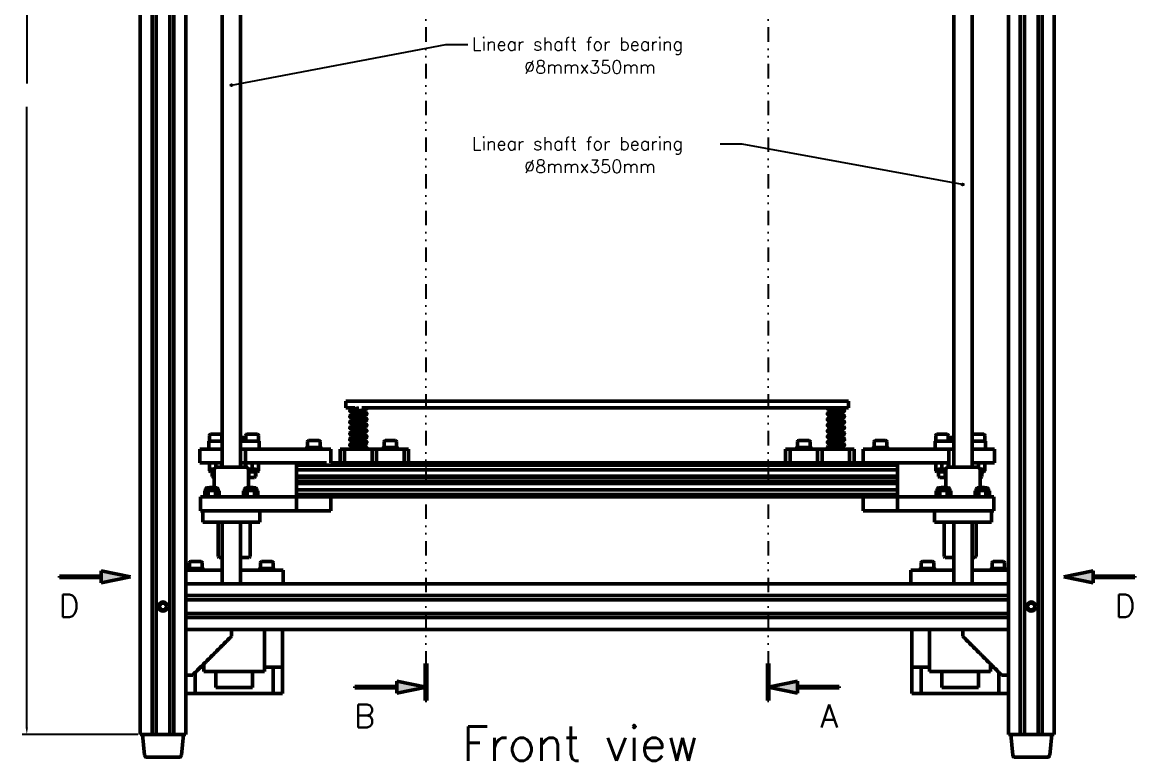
# Model space of a CAD drawing. Extents: x 28090 to 29926, y -10629 to -9321.
# Drawn here: x 28743 to 29229.9, y -9957.4 to -9633.9 of the extents above; entities that cross this region are included whole.
import ezdxf

# ---------------------------------------------------------------- set-up
doc = ezdxf.new("R2010")
doc.units = 0
doc.header["$PDMODE"] = 34
doc.linetypes.add('DASHED', pattern=[19.05, 12.7, -6.35])
doc.linetypes.add('DIVIDE', pattern=[31.75, 12.7, -6.35, 0, -6.35, 0, -6.35])
doc.layers.get('0').update_dxf_attribs({"lineweight": 0})
for name, color, linetype in [('Corte', 130, 'DIVIDE'), ('Cotas', 90, 'Continuous'), ('Hachura', 9, 'Continuous')]:
    doc.layers.add(name, color=color, linetype=linetype)
for name, color, linetype, lineweight in [('Fixação e Transmissão', 5, 'Continuous', 50), ('Fixações', 140, 'Continuous', 50), ('Guias', 30, 'Continuous', 50), ('Hotend', 4, 'Continuous', 50), ('Linha tracejada', 254, 'DASHED', 15), ('Perfis e Cantoneiras', 2, 'Continuous', 50), ('Peças Usinadas', 120, 'Continuous', 50)]:
    doc.layers.add(name, color=color, linetype=linetype, lineweight=lineweight)
doc.layers.add('Motores', color=7, linetype='Continuous', lineweight=50, true_color=0x55ff00)
doc.styles.get("Standard").update_dxf_attribs({"font": 'romans.shx'})
doc.dimstyles.get("Standard").update_dxf_attribs({"dimtxt": 3, "dimasz": 3, "dimexe": 2, "dimexo": 1, "dimgap": 1, "dimtad": 0, "dimtoh": 1, "dimcen": 0.09, "dimadec": 0, "dimazin": 0, "dimtfac": 1, "dimtdec": 4, "dimtofl": 0, "dimtmove": 0, "dimatfit": 3, "dimfxl": 1, "dimtolj": 1, "dimtzin": 0, "dimarcsym": 0})

# ---------------------------------------------------------------- blocks, each defined once
blk = doc.blocks.new('*D_k_6_3')
at = {"color": 0, "linetype": 'ByBlock', "lineweight": -2}
for p, q in [((28793.62, -9385.87), (28743.01, -9385.87)), ((28745.01, -9388.87), (28745.01, -9660.8)), ((28745.01, -9942.87), (28745.01, -9670.94)), ((28793.62, -9945.87), (28743.01, -9945.87))]:
    blk.add_line(p, q, dxfattribs=at)
for points in [[(28745.01, -9385.87), (28744.51, -9388.87), (28745.01, -9385.87), (28745.51, -9388.87)], [(28745.01, -9945.87), (28745.51, -9942.87), (28745.01, -9945.87), (28744.51, -9942.87)]]:
    blk.add_solid(points, dxfattribs=at)
at = {"layer": 'Defpoints', "color": 0, "linetype": 'ByBlock', "lineweight": 0}
for p in [(28745.01, -9385.87), (28794.62, -9385.87), (28745.01, -9945.87), (28794.62, -9945.87)]:
    blk.add_point(p, dxfattribs=at)

msp = doc.modelspace()

# ---------------------------------------------------------------- hatches: boundary and pattern name
at = {"layer": 'Cotas'}
h = msp.add_hatch(color=256, dxfattribs=at)
h.dxf.hatch_style = 1
h.paths.add_polyline_path([(28834.631, -9661.969, 0.2411741), (28835.001, -9661.78, 0.6113775), (28834.631, -9661.057, 1), (28834.631, -9661.969)])
h = msp.add_hatch(color=256, dxfattribs=at)
h.dxf.hatch_style = 1
h.paths.add_polyline_path([(29154.605, -9705.453, -0.2411741), (29154.235, -9705.263, -0.6113775), (29154.605, -9704.541, -1), (29154.605, -9705.453)])
at = {"layer": 'Perfis e Cantoneiras'}
h = msp.add_hatch(color=130, dxfattribs=at)
h.dxf.hatch_style = 1
h.paths.add_polyline_path([(28777.575, -9874.237), (28790.391, -9876.878), (28777.575, -9879.519), (28777.575, -9876.878), (28777.575, -9874.237)])
h = msp.add_hatch(color=130, dxfattribs=at)
h.dxf.hatch_style = 1
h.paths.add_polyline_path([(29211.661, -9874.237), (29198.846, -9876.878), (29211.661, -9879.519), (29211.661, -9876.878), (29211.661, -9874.237)])
h = msp.add_hatch(color=130, dxfattribs=at)
h.dxf.hatch_style = 1
h.paths.add_polyline_path([(28759.311, -9876.565), (28777.575, -9876.565), (28777.575, -9877.19), (28759.311, -9877.19), (28759.311, -9876.565)])
h = msp.add_hatch(color=130, dxfattribs=at)
h.dxf.hatch_style = 1
h.paths.add_polyline_path([(29229.925, -9876.565), (29211.661, -9876.565), (29211.661, -9877.19), (29229.925, -9877.19), (29229.925, -9876.565)])
h = msp.add_hatch(color=130, dxfattribs=at)
h.dxf.hatch_style = 1
h.paths.add_polyline_path([(28919.415, -9914.784), (28919.727, -9914.784), (28920.04, -9914.784), (28920.04, -9931.048), (28919.415, -9931.048), (28919.415, -9925.221), (28919.727, -9925.157), (28919.415, -9925.093), (28919.415, -9914.784)])
h = msp.add_hatch(color=130, dxfattribs=at)
h.dxf.hatch_style = 1
h.paths.add_polyline_path([(29069.822, -9914.784), (29069.509, -9914.784), (29069.197, -9914.784), (29069.197, -9931.048), (29069.822, -9931.048), (29069.822, -9925.221), (29069.509, -9925.157), (29069.822, -9925.093), (29069.822, -9914.784)])
h = msp.add_hatch(color=130, dxfattribs=at)
h.dxf.hatch_style = 1
h.paths.add_polyline_path([(28906.912, -9922.516), (28919.727, -9925.157), (28906.912, -9927.798), (28906.912, -9925.157), (28906.912, -9922.516)])
h = msp.add_hatch(color=130, dxfattribs=at)
h.dxf.hatch_style = 1
h.paths.add_polyline_path([(29082.325, -9922.516), (29069.509, -9925.157), (29082.325, -9927.798), (29082.325, -9925.157), (29082.325, -9922.516)])
h = msp.add_hatch(color=130, dxfattribs=at)
h.dxf.hatch_style = 1
h.paths.add_polyline_path([(28888.648, -9924.845), (28906.912, -9924.845), (28906.912, -9925.47), (28888.648, -9925.47), (28888.648, -9924.845)])
h = msp.add_hatch(color=130, dxfattribs=at)
h.dxf.hatch_style = 1
h.paths.add_polyline_path([(29100.588, -9924.845), (29082.325, -9924.845), (29082.325, -9925.47), (29100.588, -9925.47), (29100.588, -9924.845)])

# ---------------------------------------------------------------- linework, layer by layer
at = {"layer": 'Corte', "ltscale": 0.5}
for p, q in [((28919.704, -9378.925), (28919.704, -9914.784)), ((29069.533, -9378.925), (29069.533, -9914.784))]:
    msp.add_line(p, q, dxfattribs=at)
at = {"layer": 'Cotas'}
for p, q in [((28834.631, -9661.513), (28928.41, -9643.685)), ((28928.41, -9643.685), (28938.012, -9643.685)), ((29058.078, -9687.29), (29048.476, -9687.29)), ((29154.605, -9704.997), (29058.078, -9687.29))]:
    msp.add_line(p, q, dxfattribs=at)
for centre in [(28834.631, -9661.513), (29154.605, -9704.997)]:
    msp.add_circle(centre, 0.456, dxfattribs=at)
at = {"layer": 'Fixação e Transmissão'}
for p, q in [((28884.618, -9802.868), (28884.618, -9799.868)), ((28884.618, -9799.868), (29104.618, -9799.868)), ((29104.618, -9799.868), (29104.618, -9802.868)), ((28888.618, -9802.868), (28884.618, -9802.868)), ((28886.968, -9803.543), (28890.37, -9802.868)), ((28886.968, -9804.743), (28893.268, -9803.493)), ((28886.968, -9806.043), (28893.268, -9804.793)), ((28886.968, -9807.243), (28893.268, -9805.993)), ((28888.618, -9802.868), (28888.618, -9803.216)), ((28888.618, -9804.416), (28888.618, -9805.716)), ((29104.618, -9802.868), (28891.618, -9802.868)), ((28891.618, -9802.868), (28893.868, -9802.868)), ((28891.618, -9803.821), (28891.618, -9805.121)), ((28891.618, -9806.321), (28891.618, -9807.621)), ((29097.618, -9802.868), (29095.369, -9802.868)), ((29102.268, -9804.743), (29095.968, -9803.493)), ((29102.268, -9806.043), (29095.968, -9804.793)), ((29102.268, -9807.243), (29095.968, -9805.993)), ((29097.618, -9803.821), (29097.618, -9805.121)), ((29097.618, -9806.321), (29097.618, -9807.621)), ((29102.268, -9803.543), (29098.866, -9802.868)), ((29100.618, -9802.868), (29100.618, -9803.216)), ((29100.618, -9804.416), (29100.618, -9805.716)), ((28886.968, -9808.543), (28893.268, -9807.293)), ((28886.968, -9809.743), (28893.268, -9808.493)), ((28886.968, -9811.043), (28893.268, -9809.793)), ((28886.968, -9812.243), (28893.268, -9810.993)), ((28888.618, -9806.916), (28888.618, -9808.216)), ((28888.618, -9809.416), (28888.618, -9810.716)), ((28891.618, -9808.821), (28891.618, -9810.121)), ((29102.268, -9808.543), (29095.968, -9807.293)), ((29102.268, -9809.743), (29095.968, -9808.493)), ((29102.268, -9811.043), (29095.968, -9809.793)), ((29102.268, -9812.243), (29095.968, -9810.993)), ((29097.618, -9808.821), (29097.618, -9810.121)), ((29100.618, -9806.916), (29100.618, -9808.216)), ((29100.618, -9809.416), (29100.618, -9810.716)), ((28829.928, -9814.368), (28825.428, -9814.368)), ((28840.678, -9815.868), (28838.513, -9815.868)), ((28840.678, -9815.868), (28840.678, -9817.368)), ((28845.928, -9814.368), (28841.428, -9814.368)), ((28886.968, -9813.543), (28893.268, -9812.293)), ((28886.968, -9814.743), (28893.268, -9813.493)), ((28886.968, -9816.043), (28893.268, -9814.793)), ((28886.968, -9817.243), (28893.268, -9815.993)), ((28888.618, -9811.916), (28888.618, -9813.216)), ((28888.618, -9814.416), (28888.618, -9815.716)), ((28891.618, -9811.321), (28891.618, -9812.621)), ((28891.618, -9813.821), (28891.618, -9815.121)), ((29102.268, -9813.543), (29095.968, -9812.293)), ((29102.268, -9814.743), (29095.968, -9813.493)), ((29102.268, -9816.043), (29095.968, -9814.793)), ((29102.268, -9817.243), (29095.968, -9815.993)), ((29097.618, -9811.321), (29097.618, -9812.621)), ((29097.618, -9813.821), (29097.618, -9815.121)), ((29100.618, -9811.916), (29100.618, -9813.216)), ((29100.618, -9814.416), (29100.618, -9815.716)), ((29143.308, -9814.368), (29147.808, -9814.368)), ((29148.558, -9815.868), (29150.723, -9815.868)), ((29148.558, -9815.868), (29148.558, -9817.368)), ((29159.308, -9814.368), (29163.808, -9814.368)), ((28824.678, -9817.368), (28824.678, -9820.868)), ((28830.513, -9817.368), (28824.678, -9817.368)), ((28830.513, -9820.868), (28824.678, -9820.868)), ((28830.428, -9817.368), (28824.928, -9817.368)), ((28846.678, -9817.368), (28838.513, -9817.368)), ((28846.678, -9820.868), (28838.513, -9820.868)), ((28840.678, -9820.868), (28840.678, -9828.868)), ((28846.428, -9817.368), (28840.928, -9817.368)), ((28846.678, -9817.368), (28846.678, -9820.868)), ((28873.368, -9820.168), (28867.868, -9820.168)), ((28872.868, -9817.168), (28868.368, -9817.168)), ((28870.618, -9820.868), (28870.431, -9820.168)), ((28870.806, -9820.868), (28870.618, -9820.168)), ((28886.968, -9818.543), (28893.268, -9817.293)), ((28886.968, -9819.743), (28893.268, -9818.493)), ((28887.85, -9820.868), (28893.268, -9819.793)), ((28888.618, -9816.916), (28888.618, -9818.216)), ((28891.618, -9816.321), (28891.618, -9817.621)), ((28891.618, -9818.821), (28891.618, -9819.368)), ((28893.635, -9820.868), (28892.618, -9820.868)), ((28906.868, -9820.168), (28901.368, -9820.168)), ((28906.368, -9817.168), (28901.868, -9817.168)), ((28904.118, -9820.868), (28903.931, -9820.168)), ((28904.306, -9820.868), (28904.118, -9820.168)), ((29082.368, -9820.168), (29087.868, -9820.168)), ((29082.868, -9817.168), (29087.368, -9817.168)), ((29084.931, -9820.868), (29085.118, -9820.168)), ((29085.118, -9820.868), (29085.306, -9820.168)), ((29095.602, -9820.868), (29096.618, -9820.868)), ((29102.268, -9818.543), (29095.968, -9817.293)), ((29102.268, -9819.743), (29095.968, -9818.493)), ((29101.386, -9820.868), (29095.968, -9819.793)), ((29097.618, -9816.321), (29097.618, -9817.621)), ((29097.618, -9818.821), (29097.618, -9819.368)), ((29100.618, -9816.916), (29100.618, -9818.216)), ((29115.868, -9820.168), (29121.368, -9820.168)), ((29116.368, -9817.168), (29120.868, -9817.168)), ((29118.431, -9820.868), (29118.618, -9820.168)), ((29118.618, -9820.868), (29118.806, -9820.168)), ((29142.558, -9817.368), (29142.558, -9820.868)), ((29142.558, -9817.368), (29150.723, -9817.368)), ((29142.558, -9820.868), (29150.724, -9820.868)), ((29142.808, -9817.368), (29148.308, -9817.368)), ((29148.558, -9820.868), (29148.558, -9828.868)), ((29158.558, -9820.868), (29164.558, -9820.868)), ((29158.723, -9817.368), (29164.558, -9817.368)), ((29158.808, -9817.368), (29164.308, -9817.368)), ((29164.558, -9817.368), (29164.558, -9820.868)), ((28830.428, -9826.868), (28824.928, -9826.868)), ((28824.928, -9826.868), (28827.678, -9827.114)), ((28824.928, -9826.868), (28824.928, -9830.368)), ((28824.928, -9829.768), (28827.061, -9829.578)), ((28827.023, -9829.768), (28824.928, -9829.768)), ((28830.428, -9826.868), (28827.678, -9827.114)), ((28827.678, -9827.114), (28827.678, -9828.928)), ((28830.428, -9826.868), (28830.428, -9828.868)), ((28846.428, -9826.868), (28840.928, -9826.868)), ((28840.928, -9826.868), (28843.678, -9827.114)), ((28840.928, -9826.868), (28840.928, -9828.868)), ((28841.998, -9829.673), (28843.678, -9829.523)), ((28846.428, -9829.768), (28842.013, -9829.768)), ((28846.428, -9826.868), (28843.678, -9827.114)), ((28843.678, -9827.114), (28843.678, -9829.523)), ((28846.428, -9829.768), (28843.678, -9829.523)), ((28846.428, -9826.868), (28846.428, -9830.368)), ((29142.808, -9826.868), (29148.308, -9826.868)), ((29142.808, -9826.868), (29145.558, -9827.114)), ((29142.808, -9826.868), (29142.808, -9830.368)), ((29142.808, -9829.768), (29145.558, -9829.523)), ((29142.808, -9829.768), (29147.224, -9829.768)), ((29148.308, -9826.868), (29145.558, -9827.114)), ((29145.558, -9827.114), (29145.558, -9829.523)), ((29147.238, -9829.673), (29145.558, -9829.523)), ((29148.308, -9826.868), (29148.308, -9828.868)), ((29158.808, -9826.868), (29164.308, -9826.868)), ((29158.808, -9826.868), (29161.558, -9827.114)), ((29158.808, -9826.868), (29158.808, -9828.868)), ((29164.308, -9826.868), (29161.558, -9827.114)), ((29161.558, -9827.114), (29161.558, -9828.928)), ((29164.308, -9829.768), (29162.176, -9829.578)), ((29162.214, -9829.768), (29164.308, -9829.768)), ((29164.308, -9826.868), (29164.308, -9830.368)), ((28827.018, -9830.868), (28825.428, -9830.868)), ((28826.178, -9830.868), (28826.178, -9832.868)), ((28826.678, -9833.368), (28826.178, -9832.868)), ((28827.018, -9833.368), (28826.678, -9833.368)), ((28845.928, -9830.868), (28842.018, -9830.868)), ((28842.178, -9830.868), (28842.178, -9832.868)), ((28842.678, -9833.368), (28842.178, -9832.868)), ((28844.678, -9833.368), (28842.678, -9833.368)), ((28844.678, -9833.368), (28845.178, -9832.868)), ((28845.178, -9830.868), (28845.178, -9832.868)), ((29143.308, -9830.868), (29147.219, -9830.868)), ((29144.058, -9830.868), (29144.058, -9832.868)), ((29144.558, -9833.368), (29144.058, -9832.868)), ((29144.558, -9833.368), (29146.558, -9833.368)), ((29146.558, -9833.368), (29147.058, -9832.868)), ((29147.058, -9830.868), (29147.058, -9832.868)), ((29162.219, -9830.868), (29163.808, -9830.868)), ((29162.219, -9833.368), (29162.558, -9833.368)), ((29162.558, -9833.368), (29163.058, -9832.868)), ((29163.058, -9830.868), (29163.058, -9832.868)), ((28823.286, -9838.968), (28822.861, -9839.214)), ((28822.861, -9841.623), (28822.861, -9839.214)), ((28823.286, -9838.968), (28823.286, -9838.368)), ((28828.786, -9838.968), (28823.286, -9838.968)), ((28823.286, -9838.968), (28824.448, -9839.214)), ((28828.286, -9837.868), (28823.786, -9837.868)), ((28824.448, -9839.214), (28826.036, -9838.968)), ((28824.448, -9841.623), (28824.448, -9839.214)), ((28825.036, -9837.768), (28824.936, -9837.868)), ((28827.036, -9837.768), (28825.036, -9837.768)), ((28827.624, -9839.214), (28826.036, -9838.968)), ((28827.036, -9837.768), (28827.136, -9837.868)), ((28828.786, -9838.968), (28827.624, -9839.214)), ((28827.624, -9841.623), (28827.624, -9839.214)), ((28828.786, -9838.968), (28828.786, -9838.368)), ((28828.786, -9838.968), (28829.211, -9839.214)), ((28829.211, -9841.623), (28829.211, -9839.214)), ((28840.257, -9838.968), (28839.831, -9839.214)), ((28839.831, -9841.623), (28839.831, -9839.214)), ((28840.257, -9838.968), (28840.257, -9838.368)), ((28845.757, -9838.968), (28840.257, -9838.968)), ((28840.257, -9838.968), (28841.419, -9839.214)), ((28845.257, -9837.868), (28840.757, -9837.868)), ((28841.419, -9839.214), (28843.007, -9838.968)), ((28841.419, -9841.623), (28841.419, -9839.214)), ((28842.007, -9837.768), (28841.907, -9837.868)), ((28844.007, -9837.768), (28842.007, -9837.768)), ((28844.594, -9839.214), (28843.007, -9838.968)), ((28844.007, -9837.768), (28844.107, -9837.868)), ((28845.757, -9838.968), (28844.594, -9839.214)), ((28844.594, -9841.623), (28844.594, -9839.214)), ((28845.757, -9838.968), (28845.757, -9838.368)), ((28845.757, -9838.968), (28846.182, -9839.214)), ((28846.182, -9841.623), (28846.182, -9839.214)), ((29143.48, -9838.968), (29143.054, -9839.214)), ((29143.054, -9841.623), (29143.054, -9839.214)), ((29143.48, -9838.968), (29143.48, -9838.368)), ((29143.48, -9838.968), (29148.98, -9838.968)), ((29143.48, -9838.968), (29144.642, -9839.214)), ((29143.98, -9837.868), (29148.48, -9837.868)), ((29144.642, -9839.214), (29146.23, -9838.968)), ((29144.642, -9841.623), (29144.642, -9839.214)), ((29145.23, -9837.768), (29145.13, -9837.868)), ((29145.23, -9837.768), (29147.23, -9837.768)), ((29147.817, -9839.214), (29146.23, -9838.968)), ((29147.23, -9837.768), (29147.33, -9837.868)), ((29148.98, -9838.968), (29147.817, -9839.214)), ((29147.817, -9841.623), (29147.817, -9839.214)), ((29148.98, -9838.968), (29148.98, -9838.368)), ((29148.98, -9838.968), (29149.405, -9839.214)), ((29149.405, -9841.623), (29149.405, -9839.214)), ((29160.45, -9838.968), (29160.025, -9839.214)), ((29160.025, -9841.623), (29160.025, -9839.214)), ((29160.45, -9838.968), (29160.45, -9838.368)), ((29160.45, -9838.968), (29165.95, -9838.968)), ((29160.45, -9838.968), (29161.613, -9839.214)), ((29160.95, -9837.868), (29165.45, -9837.868)), ((29161.613, -9839.214), (29163.2, -9838.968)), ((29161.613, -9841.623), (29161.613, -9839.214)), ((29162.2, -9837.768), (29162.1, -9837.868)), ((29162.2, -9837.768), (29164.2, -9837.768)), ((29164.788, -9839.214), (29163.2, -9838.968)), ((29164.2, -9837.768), (29164.3, -9837.868)), ((29165.95, -9838.968), (29164.788, -9839.214)), ((29164.788, -9841.623), (29164.788, -9839.214)), ((29165.95, -9838.968), (29165.95, -9838.368)), ((29165.95, -9838.968), (29166.376, -9839.214)), ((29166.376, -9841.623), (29166.376, -9839.214)), ((28823.286, -9841.868), (28822.861, -9841.623)), ((28823.286, -9841.868), (28824.448, -9841.623)), ((28828.786, -9841.868), (28823.286, -9841.868)), ((28824.448, -9841.623), (28826.036, -9841.868)), ((28827.624, -9841.623), (28826.036, -9841.868)), ((28828.786, -9841.868), (28827.624, -9841.623)), ((28828.786, -9841.868), (28829.211, -9841.623)), ((28840.257, -9841.868), (28839.831, -9841.623)), ((28840.257, -9841.868), (28841.419, -9841.623)), ((28845.757, -9841.868), (28840.257, -9841.868)), ((28841.419, -9841.623), (28843.007, -9841.868)), ((28844.594, -9841.623), (28843.007, -9841.868)), ((28845.757, -9841.868), (28844.594, -9841.623)), ((28845.757, -9841.868), (28846.182, -9841.623)), ((29143.48, -9841.868), (29143.054, -9841.623)), ((29143.48, -9841.868), (29144.642, -9841.623)), ((29143.48, -9841.868), (29148.98, -9841.868)), ((29144.642, -9841.623), (29146.23, -9841.868)), ((29147.817, -9841.623), (29146.23, -9841.868)), ((29148.98, -9841.868), (29147.817, -9841.623)), ((29148.98, -9841.868), (29149.405, -9841.623)), ((29160.45, -9841.868), (29160.025, -9841.623)), ((29160.45, -9841.868), (29161.613, -9841.623)), ((29160.45, -9841.868), (29165.95, -9841.868)), ((29161.613, -9841.623), (29163.2, -9841.868)), ((29164.788, -9841.623), (29163.2, -9841.868)), ((29165.95, -9841.868), (29164.788, -9841.623)), ((29165.95, -9841.868), (29166.376, -9841.623)), ((28828.769, -9867.87), (28829.269, -9868.37)), ((28830.519, -9868.37), (28829.269, -9868.37)), ((28842.269, -9868.37), (28838.519, -9868.37)), ((28842.769, -9867.87), (28842.269, -9868.37)), ((29146.468, -9867.87), (29146.968, -9868.37)), ((29146.968, -9868.37), (29150.717, -9868.37)), ((29158.717, -9868.37), (29159.968, -9868.37)), ((29160.468, -9867.87), (29159.968, -9868.37)), ((28821.769, -9873.178), (28816.269, -9873.178)), ((28821.269, -9870.178), (28816.769, -9870.178)), ((28819.019, -9873.878), (28818.831, -9873.178)), ((28819.206, -9873.878), (28819.019, -9873.178)), ((28852.769, -9873.178), (28847.269, -9873.178)), ((28852.269, -9870.178), (28847.769, -9870.178)), ((28850.019, -9873.878), (28849.831, -9873.178)), ((28850.206, -9873.878), (28850.019, -9873.178)), ((29136.468, -9873.178), (29141.968, -9873.178)), ((29136.968, -9870.178), (29141.468, -9870.178)), ((29139.03, -9873.878), (29139.218, -9873.178)), ((29139.218, -9873.878), (29139.405, -9873.178)), ((29167.468, -9873.178), (29172.968, -9873.178)), ((29167.968, -9870.178), (29172.468, -9870.178)), ((29170.03, -9873.878), (29170.218, -9873.178)), ((29170.218, -9873.878), (29170.405, -9873.178)), ((28803.752, -9888.368), (28802.886, -9889.868)), ((28805.484, -9888.368), (28806.35, -9889.868)), ((29183.752, -9888.368), (29182.886, -9889.868)), ((29185.484, -9888.368), (29186.35, -9889.868)), ((28803.752, -9891.368), (28802.886, -9889.868)), ((28805.484, -9891.368), (28806.35, -9889.868)), ((29183.752, -9891.368), (29182.886, -9889.868)), ((29185.484, -9891.368), (29186.35, -9889.868))]:
    msp.add_line(p, q, dxfattribs=at)
at = {"layer": 'Fixação e Transmissão', "ltscale": 0.1}
for p, q in [((28824.928, -9817.368), (28824.928, -9814.868)), ((28830.428, -9817.368), (28830.428, -9814.868)), ((28840.928, -9817.368), (28840.928, -9814.868)), ((28846.428, -9817.368), (28846.428, -9814.868)), ((29142.808, -9817.368), (29142.808, -9814.868)), ((29148.308, -9817.368), (29148.308, -9814.868)), ((29158.808, -9817.368), (29158.808, -9814.868)), ((29164.308, -9817.368), (29164.308, -9814.868)), ((28867.868, -9820.168), (28867.868, -9817.668)), ((28873.368, -9820.168), (28873.368, -9817.668)), ((28901.368, -9820.168), (28901.368, -9817.668)), ((28906.868, -9820.168), (28906.868, -9817.668)), ((29082.368, -9820.168), (29082.368, -9817.668)), ((29087.868, -9820.168), (29087.868, -9817.668)), ((29115.868, -9820.168), (29115.868, -9817.668)), ((29121.368, -9820.168), (29121.368, -9817.668)), ((28828.769, -9867.87), (28828.769, -9852.868)), ((28842.769, -9867.87), (28842.769, -9852.868)), ((29146.468, -9867.87), (29146.468, -9852.868)), ((29160.468, -9867.87), (29160.468, -9852.868)), ((28816.269, -9873.178), (28816.269, -9870.678)), ((28821.769, -9873.178), (28821.769, -9870.678)), ((28847.269, -9873.178), (28847.269, -9870.678)), ((28852.769, -9873.178), (28852.769, -9870.678)), ((29136.468, -9873.178), (29136.468, -9870.678)), ((29141.968, -9873.178), (29141.968, -9870.678)), ((29167.468, -9873.178), (29167.468, -9870.678)), ((29172.968, -9873.178), (29172.968, -9870.678)), ((28805.484, -9888.368), (28803.752, -9888.368)), ((29183.752, -9888.368), (29185.484, -9888.368)), ((28805.484, -9891.368), (28803.752, -9891.368)), ((29183.752, -9891.368), (29185.484, -9891.368))]:
    msp.add_line(p, q, dxfattribs=at)
at = {"layer": 'Fixação e Transmissão', "flags": 128}
for points in [[(28873.718, -9820.868), (28867.518, -9820.868), (28867.518, -9820.168), (28873.718, -9820.168)], [(28907.218, -9820.868), (28901.018, -9820.868), (28901.018, -9820.168), (28907.218, -9820.168)], [(29082.018, -9820.868), (29088.218, -9820.868), (29088.218, -9820.168), (29082.018, -9820.168)], [(29115.518, -9820.868), (29121.718, -9820.868), (29121.718, -9820.168), (29115.518, -9820.168)], [(28822.119, -9873.878), (28815.919, -9873.878), (28815.919, -9873.178), (28822.119, -9873.178)], [(28853.119, -9873.878), (28846.919, -9873.878), (28846.919, -9873.178), (28853.119, -9873.178)], [(29136.118, -9873.878), (29142.318, -9873.878), (29142.318, -9873.178), (29136.118, -9873.178)], [(29167.118, -9873.878), (29173.318, -9873.878), (29173.318, -9873.178), (29167.118, -9873.178)]]:
    msp.add_lwpolyline(points, close=True, dxfattribs=at)
at = {"layer": 'Fixação e Transmissão'}
for centre in [(28804.618, -9889.868), (29184.618, -9889.868)]:
    msp.add_circle(centre, 1.732, dxfattribs=at)
for centre, radius, start, end in [((28886.968, -9804.143), 0.6, 90, 292.44492), ((28886.968, -9806.643), 0.6, 90, 292.44492), ((28893.268, -9805.393), 0.6, 270, 112.44492), ((28893.268, -9802.893), 0.6, 270, 2.38802), ((29095.968, -9802.893), 0.6, 177.61198, 270), ((29095.968, -9805.393), 0.6, 67.55508, 270), ((29102.268, -9804.143), 0.6, 247.55508, 90), ((29102.268, -9806.643), 0.6, 247.55508, 90), ((28886.968, -9809.143), 0.6, 90, 292.44492), ((28886.968, -9811.643), 0.6, 90, 292.44492), ((28893.268, -9807.893), 0.6, 270, 112.44492), ((28893.268, -9810.393), 0.6, 270, 112.44492), ((29095.968, -9807.893), 0.6, 67.55508, 270), ((29095.968, -9810.393), 0.6, 67.55508, 270), ((29102.268, -9809.143), 0.6, 247.55508, 90), ((29102.268, -9811.643), 0.6, 247.55508, 90), ((28825.428, -9814.868), 0.5, 90, 180), ((28829.928, -9814.868), 0.5, 0, 90), ((28841.428, -9814.868), 0.5, 90, 180), ((28845.928, -9814.868), 0.5, 0, 90), ((28886.968, -9814.143), 0.6, 90, 292.44492), ((28886.968, -9816.643), 0.6, 90, 292.44492), ((28893.268, -9812.893), 0.6, 270, 112.44492), ((28893.268, -9815.393), 0.6, 270, 112.44492), ((29095.968, -9812.893), 0.6, 67.55508, 270), ((29095.968, -9815.393), 0.6, 67.55508, 270), ((29102.268, -9814.143), 0.6, 247.55508, 90), ((29102.268, -9816.643), 0.6, 247.55508, 90), ((29143.308, -9814.868), 0.5, 90, 180), ((29147.808, -9814.868), 0.5, 360, 90), ((29159.308, -9814.868), 0.5, 90, 180), ((29163.808, -9814.868), 0.5, 360, 90), ((28868.368, -9817.668), 0.5, 90, 180), ((28872.868, -9817.668), 0.5, 0, 90), ((28886.968, -9819.143), 0.6, 90, 292.44492), ((28893.268, -9817.893), 0.6, 270, 112.44492), ((28893.268, -9820.393), 0.6, 307.65846, 112.44492), ((28901.868, -9817.668), 0.5, 90, 180), ((28906.368, -9817.668), 0.5, 0, 90), ((29082.868, -9817.668), 0.5, 90, 180), ((29087.368, -9817.668), 0.5, 360, 90), ((29095.968, -9817.893), 0.6, 67.55508, 270), ((29095.968, -9820.393), 0.6, 67.55508, 232.34154), ((29102.268, -9819.143), 0.6, 247.55508, 90), ((29116.368, -9817.668), 0.5, 90, 180), ((29120.868, -9817.668), 0.5, 360, 90), ((28825.428, -9830.368), 0.5, 180, 270), ((28845.928, -9830.368), 0.5, 270, 360), ((29143.308, -9830.368), 0.5, 180, 270), ((29163.808, -9830.368), 0.5, 270, 360), ((28823.786, -9838.368), 0.5, 90, 180), ((28828.286, -9838.368), 0.5, 0, 90), ((28840.757, -9838.368), 0.5, 90, 180), ((28845.257, -9838.368), 0.5, 0, 90), ((29143.98, -9838.368), 0.5, 90, 180), ((29148.48, -9838.368), 0.5, 0, 90), ((29160.95, -9838.368), 0.5, 90, 180), ((29165.45, -9838.368), 0.5, 0, 90), ((28816.769, -9870.678), 0.5, 90, 180), ((28821.269, -9870.678), 0.5, 0, 90), ((28847.769, -9870.678), 0.5, 90, 180), ((28852.269, -9870.678), 0.5, 0, 90), ((29136.968, -9870.678), 0.5, 90, 180), ((29141.468, -9870.678), 0.5, 360, 90), ((29167.968, -9870.678), 0.5, 90, 180), ((29172.468, -9870.678), 0.5, 360, 90)]:
    msp.add_arc(centre, radius, start, end, dxfattribs=at)
at = {"layer": 'Fixações'}
for p, q in [((28887.623, -9819.613), (28887.618, -9819.618)), ((28887.618, -9820.868), (28887.618, -9819.618)), ((28892.368, -9819.368), (28888.858, -9819.368)), ((28892.618, -9819.618), (28892.368, -9819.368)), ((28892.618, -9819.922), (28892.618, -9819.618)), ((29096.618, -9819.618), (29096.868, -9819.368)), ((29096.618, -9819.922), (29096.618, -9819.618)), ((29096.868, -9819.368), (29100.378, -9819.368)), ((29101.613, -9819.613), (29101.618, -9819.618)), ((29101.618, -9820.868), (29101.618, -9819.618)), ((28887.118, -9827.868), (28887.118, -9826.868)), ((28887.118, -9827.868), (28893.118, -9827.868)), ((28893.118, -9827.868), (28893.118, -9826.868)), ((29096.118, -9827.868), (29096.118, -9826.868)), ((29102.118, -9827.868), (29096.118, -9827.868)), ((29102.118, -9827.868), (29102.118, -9826.868))]:
    msp.add_line(p, q, dxfattribs=at)
at = {"layer": 'Guias'}
for p, q in [((28827.018, -9829.868), (28827.018, -9837.768)), ((28828.018, -9828.868), (28841.018, -9828.868)), ((28842.018, -9829.868), (28842.018, -9837.768)), ((29147.219, -9829.868), (29147.219, -9837.768)), ((29161.219, -9828.868), (29148.219, -9828.868)), ((29162.219, -9829.868), (29162.219, -9837.768)), ((28822.021, -9847.868), (28847.021, -9847.868)), ((29167.215, -9847.868), (29142.215, -9847.868)), ((28822.021, -9852.868), (28847.021, -9852.868)), ((29167.215, -9852.868), (29142.215, -9852.868))]:
    msp.add_line(p, q, dxfattribs=at)
at = {"layer": 'Guias', "ltscale": 0.1}
for p, q in [((28822.021, -9847.868), (28822.021, -9852.868)), ((28847.021, -9847.868), (28847.021, -9852.868)), ((29142.215, -9847.868), (29142.215, -9852.868)), ((29167.215, -9847.868), (29167.215, -9852.868))]:
    msp.add_line(p, q, dxfattribs=at)
at = {"layer": 'Guias'}
for centre, start, end in [((28828.018, -9829.868), 90, 180), ((28841.018, -9829.868), 360, 90), ((29148.219, -9829.868), 90, 180), ((29161.219, -9829.868), 360, 90)]:
    msp.add_arc(centre, 1, start, end, dxfattribs=at)
at = {"layer": 'Hachura'}
for p, q in [((28888.868, -9802.868), (28888.868, -9803.166)), ((28888.868, -9804.366), (28888.868, -9805.666)), ((28891.368, -9803.87), (28891.368, -9805.17)), ((28891.368, -9806.37), (28891.368, -9807.67)), ((29097.868, -9803.87), (29097.868, -9805.17)), ((29097.868, -9806.37), (29097.868, -9807.67)), ((29100.368, -9802.868), (29100.368, -9803.166)), ((29100.368, -9804.366), (29100.368, -9805.666)), ((28888.868, -9806.866), (28888.868, -9808.166)), ((28888.868, -9809.366), (28888.868, -9810.666)), ((28891.368, -9808.87), (28891.368, -9810.17)), ((29097.868, -9808.87), (29097.868, -9810.17)), ((29100.368, -9806.866), (29100.368, -9808.166)), ((29100.368, -9809.366), (29100.368, -9810.666)), ((28888.868, -9811.866), (28888.868, -9813.166)), ((28888.868, -9814.366), (28888.868, -9815.666)), ((28891.368, -9811.37), (28891.368, -9812.67)), ((28891.368, -9813.87), (28891.368, -9815.17)), ((29097.868, -9811.37), (29097.868, -9812.67)), ((29097.868, -9813.87), (29097.868, -9815.17)), ((29100.368, -9811.866), (29100.368, -9813.166)), ((29100.368, -9814.366), (29100.368, -9815.666)), ((28888.868, -9816.866), (28888.868, -9818.166)), ((28888.868, -9819.366), (28888.868, -9819.368)), ((28891.368, -9816.37), (28891.368, -9817.67)), ((28891.368, -9818.87), (28891.368, -9819.368)), ((29097.868, -9816.37), (29097.868, -9817.67)), ((29097.868, -9818.87), (29097.868, -9819.368)), ((29100.368, -9816.866), (29100.368, -9818.166)), ((29100.368, -9819.366), (29100.368, -9819.368))]:
    msp.add_line(p, q, dxfattribs=at)
at = {"layer": 'Hotend'}
for p, q in [((28813.618, -9945.868), (28795.618, -9945.868)), ((28795.618, -9945.868), (28796.528, -9954.968)), ((28813.618, -9945.868), (28812.708, -9954.968)), ((29193.618, -9945.868), (29175.618, -9945.868)), ((29175.618, -9945.868), (29176.528, -9954.968)), ((29193.618, -9945.868), (29192.708, -9954.968)), ((28811.713, -9955.868), (28797.523, -9955.868)), ((29191.713, -9955.868), (29177.523, -9955.868))]:
    msp.add_line(p, q, dxfattribs=at)
for centre, start, end in [((28797.523, -9954.868), 185.71059, 270), ((28811.713, -9954.868), 270, 354.28941), ((29177.523, -9954.868), 185.71059, 270), ((29191.713, -9954.868), 270, 354.28941)]:
    msp.add_arc(centre, 1, start, end, dxfattribs=at)
at = {"layer": 'Linha tracejada'}
for p, q in [((28827.018, -9832.868), (28826.178, -9832.868)), ((28826.678, -9833.368), (28826.678, -9832.868)), ((28845.178, -9832.868), (28842.178, -9832.868)), ((28842.678, -9833.368), (28842.678, -9830.868)), ((28844.678, -9833.368), (28844.678, -9830.868)), ((29144.058, -9832.868), (29147.058, -9832.868)), ((29144.558, -9833.368), (29144.558, -9830.868)), ((29146.558, -9833.368), (29146.558, -9830.868)), ((29162.219, -9832.868), (29163.058, -9832.868)), ((29162.558, -9833.368), (29162.558, -9832.868)), ((28825.036, -9837.768), (28825.036, -9837.868)), ((28827.036, -9837.768), (28827.036, -9837.868)), ((28842.007, -9837.768), (28842.007, -9837.868)), ((28844.007, -9837.768), (28844.007, -9837.868)), ((29145.23, -9837.768), (29145.23, -9837.868)), ((29147.23, -9837.768), (29147.23, -9837.868)), ((29162.2, -9837.768), (29162.2, -9837.868)), ((29164.2, -9837.768), (29164.2, -9837.868))]:
    msp.add_line(p, q, dxfattribs=at)
at = {"layer": 'Motores'}
for p, q in [((28849.092, -9918.378), (28849.092, -9899.868)), ((28856.912, -9899.868), (28856.912, -9916.378)), ((29132.324, -9899.868), (29132.324, -9916.378)), ((29140.145, -9918.378), (29140.145, -9899.868)), ((28821.043, -9916.378), (28822.432, -9916.378)), ((28822.432, -9914.981), (28822.432, -9918.378)), ((28822.432, -9916.378), (28822.432, -9918.378)), ((28822.432, -9916.378), (28822.432, -9918.378)), ((28822.432, -9918.378), (28827.762, -9918.378)), ((28822.432, -9918.378), (28827.762, -9918.378)), ((28822.432, -9918.378), (28827.762, -9918.378)), ((28822.432, -9918.378), (28827.762, -9918.378)), ((28827.762, -9925.378), (28827.762, -9918.378)), ((28827.762, -9918.378), (28843.762, -9918.378)), ((28843.762, -9918.378), (28827.762, -9918.378)), ((28827.762, -9918.378), (28827.762, -9925.378)), ((28843.762, -9918.378), (28843.762, -9925.378)), ((28843.762, -9925.378), (28843.762, -9918.378)), ((28843.762, -9918.378), (28849.092, -9918.378)), ((28843.762, -9918.378), (28849.092, -9918.378)), ((28843.762, -9918.378), (28849.092, -9918.378)), ((28843.762, -9918.378), (28849.092, -9918.378)), ((28849.092, -9918.378), (28849.092, -9916.378)), ((28849.092, -9916.378), (28852.796, -9916.378)), ((28849.092, -9918.378), (28849.092, -9916.378)), ((28849.092, -9916.378), (28852.796, -9916.378)), ((28852.796, -9916.378), (28852.796, -9927.878)), ((28852.796, -9927.878), (28852.796, -9916.378)), ((28852.796, -9916.378), (28856.912, -9916.378)), ((28852.796, -9916.378), (28856.912, -9916.378)), ((28856.912, -9927.878), (28856.912, -9916.378)), ((28856.912, -9916.378), (28856.912, -9927.878)), ((29132.324, -9927.878), (29132.324, -9916.378)), ((29136.441, -9916.378), (29132.324, -9916.378)), ((29132.324, -9916.378), (29132.324, -9927.878)), ((29136.441, -9916.378), (29132.324, -9916.378)), ((29140.145, -9916.378), (29136.441, -9916.378)), ((29136.441, -9916.378), (29136.441, -9927.878)), ((29136.441, -9927.878), (29136.441, -9916.378)), ((29140.145, -9916.378), (29136.441, -9916.378)), ((29140.145, -9918.378), (29140.145, -9916.378)), ((29140.145, -9918.378), (29140.145, -9916.378)), ((29145.474, -9918.378), (29140.145, -9918.378)), ((29145.474, -9918.378), (29140.145, -9918.378)), ((29145.474, -9918.378), (29140.145, -9918.378)), ((29145.474, -9918.378), (29140.145, -9918.378)), ((29161.474, -9918.378), (29145.474, -9918.378)), ((29145.474, -9918.378), (29145.474, -9925.378)), ((29145.474, -9925.378), (29145.474, -9918.378)), ((29145.474, -9918.378), (29161.474, -9918.378)), ((29161.474, -9925.378), (29161.474, -9918.378)), ((29161.474, -9918.378), (29161.474, -9925.378)), ((29166.804, -9918.378), (29161.474, -9918.378)), ((29166.804, -9918.378), (29161.474, -9918.378)), ((29166.804, -9918.378), (29161.474, -9918.378)), ((29166.804, -9918.378), (29161.474, -9918.378)), ((29166.804, -9914.981), (29166.804, -9918.378)), ((29168.194, -9916.378), (29166.804, -9916.378)), ((29166.804, -9916.378), (29166.804, -9918.378)), ((29166.804, -9916.378), (29166.804, -9918.378)), ((29174.624, -9916.378), (29174.624, -9927.878)), ((29174.624, -9927.878), (29174.624, -9916.378)), ((28818.728, -9927.878), (28818.728, -9918.654)), ((29170.508, -9927.878), (29170.508, -9918.654)), ((28814.612, -9927.878), (28818.728, -9927.878)), ((28814.612, -9927.878), (28818.728, -9927.878)), ((28852.796, -9927.878), (28818.728, -9927.878)), ((28818.728, -9927.878), (28852.796, -9927.878)), ((28843.762, -9925.378), (28827.762, -9925.378)), ((28827.762, -9925.378), (28843.762, -9925.378)), ((28856.912, -9927.878), (28852.796, -9927.878)), ((28852.796, -9927.878), (28856.912, -9927.878)), ((29132.324, -9927.878), (29136.441, -9927.878)), ((29136.441, -9927.878), (29132.324, -9927.878)), ((29136.441, -9927.878), (29170.508, -9927.878)), ((29170.508, -9927.878), (29136.441, -9927.878)), ((29145.474, -9925.378), (29161.474, -9925.378)), ((29161.474, -9925.378), (29145.474, -9925.378)), ((29174.624, -9927.878), (29170.508, -9927.878)), ((29174.624, -9927.878), (29170.508, -9927.878))]:
    msp.add_line(p, q, dxfattribs=at)
at = {"layer": 'Perfis e Cantoneiras'}
for p, q in [((28794.618, -9945.868), (28794.618, -9385.868)), ((28799.818, -9945.868), (28799.818, -9385.868)), ((28801.618, -9945.868), (28801.618, -9385.868)), ((28807.618, -9945.868), (28807.618, -9385.868)), ((28809.418, -9945.868), (28809.418, -9385.868)), ((28814.618, -9945.868), (28814.618, -9385.868)), ((29174.618, -9945.868), (29174.618, -9385.868)), ((29179.818, -9945.868), (29179.818, -9385.868)), ((29181.618, -9945.868), (29181.618, -9385.868)), ((29187.618, -9945.868), (29187.618, -9385.868)), ((29189.418, -9945.868), (29189.418, -9385.868)), ((29194.618, -9945.868), (29194.618, -9487.868)), ((29174.618, -9899.868), (29174.618, -9859.868)), ((28814.618, -9879.868), (29174.618, -9879.868)), ((28814.618, -9885.068), (29174.618, -9885.068)), ((28814.618, -9886.868), (29174.618, -9886.868)), ((28814.618, -9892.868), (29174.618, -9892.868)), ((28814.618, -9894.668), (29174.618, -9894.668)), ((28814.618, -9899.868), (29154.618, -9899.868)), ((28794.618, -9945.868), (28814.618, -9945.868)), ((29174.618, -9945.868), (29194.618, -9945.868))]:
    msp.add_line(p, q, dxfattribs=at)
at = {"layer": 'Perfis e Cantoneiras', "color": 7}
for p, q in [((28830.548, -9560.877), (28830.512, -9828.869)), ((28838.548, -9560.877), (28838.512, -9828.869)), ((29150.688, -9560.877), (29150.725, -9828.869)), ((29158.688, -9560.877), (29158.725, -9828.869)), ((28830.521, -9852.869), (28830.518, -9879.868)), ((28838.521, -9852.869), (28838.518, -9879.868)), ((29150.715, -9852.869), (29150.719, -9879.868)), ((29158.715, -9852.869), (29158.719, -9879.868))]:
    msp.add_line(p, q, dxfattribs=at)
at = {"layer": 'Perfis e Cantoneiras', "color": 130}
for p, q in [((28790.391, -9876.878), (28777.575, -9874.237)), ((28777.575, -9874.237), (28777.575, -9879.519)), ((29198.846, -9876.878), (29211.661, -9874.237)), ((29211.661, -9874.237), (29211.661, -9879.519)), ((28777.575, -9876.565), (28759.311, -9876.565)), ((28759.311, -9877.19), (28759.311, -9876.565)), ((28777.575, -9877.19), (28759.311, -9877.19)), ((28777.575, -9877.19), (28777.575, -9876.565)), ((28790.391, -9876.878), (28777.575, -9879.519)), ((29198.846, -9876.878), (29211.661, -9879.519)), ((29211.661, -9876.565), (29229.925, -9876.565)), ((29211.661, -9877.19), (29211.661, -9876.565)), ((29211.661, -9877.19), (29229.925, -9877.19)), ((29229.925, -9877.19), (29229.925, -9876.565)), ((28919.415, -9931.048), (28919.415, -9914.784)), ((28920.04, -9914.784), (28919.415, -9914.784)), ((28920.04, -9931.048), (28920.04, -9914.784)), ((29069.197, -9931.048), (29069.197, -9914.784)), ((29069.197, -9914.784), (29069.822, -9914.784)), ((29069.822, -9931.048), (29069.822, -9914.784)), ((28919.727, -9925.157), (28906.912, -9922.516)), ((28906.912, -9922.516), (28906.912, -9927.798)), ((29069.509, -9925.157), (29082.325, -9922.516)), ((29082.325, -9922.516), (29082.325, -9927.798)), ((28906.912, -9924.845), (28888.648, -9924.845)), ((28888.648, -9925.47), (28888.648, -9924.845)), ((28906.912, -9925.47), (28888.648, -9925.47)), ((28906.912, -9925.47), (28906.912, -9924.845)), ((28919.727, -9925.157), (28906.912, -9927.798)), ((29069.509, -9925.157), (29082.325, -9927.798)), ((29082.325, -9924.845), (29100.588, -9924.845)), ((29082.325, -9925.47), (29082.325, -9924.845)), ((29082.325, -9925.47), (29100.588, -9925.47)), ((29100.588, -9925.47), (29100.588, -9924.845)), ((28920.04, -9931.048), (28919.415, -9931.048)), ((29069.197, -9931.048), (29069.822, -9931.048))]:
    msp.add_line(p, q, dxfattribs=at)
at = {"layer": 'Perfis e Cantoneiras', "color": 30}
for p, q in [((28833.618, -9899.868), (28814.618, -9899.868)), ((28814.618, -9899.868), (28814.618, -9918.868)), ((28814.618, -9899.868), (28833.618, -9899.868)), ((28814.618, -9918.868), (28814.618, -9899.868)), ((28834.618, -9902.868), (28834.618, -9899.868)), ((28834.618, -9902.868), (28834.618, -9899.868)), ((29154.618, -9902.868), (29154.618, -9899.868)), ((29154.618, -9902.868), (29154.618, -9899.868)), ((29155.618, -9899.868), (29174.618, -9899.868)), ((29174.618, -9899.868), (29155.618, -9899.868)), ((29174.618, -9899.868), (29174.618, -9918.868)), ((29174.618, -9918.868), (29174.618, -9899.868)), ((28814.618, -9919.868), (28817.618, -9919.868)), ((28814.618, -9919.868), (28817.618, -9919.868)), ((29174.618, -9919.868), (29171.618, -9919.868)), ((29174.618, -9919.868), (29171.618, -9919.868))]:
    msp.add_line(p, q, dxfattribs=at)
at = {"layer": 'Perfis e Cantoneiras'}
for centre in [(28804.618, -9889.868), (29184.618, -9889.868)]:
    msp.add_circle(centre, 2, dxfattribs=at)
at = {"layer": 'Perfis e Cantoneiras', "color": 30}
for points, degree in [([(28834.618, -9902.868), (28817.618, -9919.868)], 1), ([(28833.813, -9899.868), (28833.618, -9899.868)], 1), ([(28834.001, -9899.868), (28833.91, -9899.868), (28833.813, -9899.868)], 2), ([(28834.174, -9899.868), (28834.092, -9899.868), (28834.001, -9899.868)], 2), ([(28834.325, -9899.868), (28834.255, -9899.868), (28834.174, -9899.868)], 2), ([(28834.449, -9899.868), (28834.395, -9899.868), (28834.325, -9899.868)], 2), ([(28834.542, -9899.868), (28834.504, -9899.868), (28834.449, -9899.868)], 2), ([(28834.599, -9899.868), (28834.58, -9899.868), (28834.542, -9899.868)], 2), ([(28834.618, -9899.868), (28834.618, -9899.868), (28834.599, -9899.868)], 2), ([(29154.618, -9899.868), (29154.618, -9899.868), (29154.637, -9899.868)], 2), ([(29154.618, -9902.868), (29171.618, -9919.868)], 1), ([(29154.637, -9899.868), (29154.656, -9899.868), (29154.694, -9899.868)], 2), ([(29154.694, -9899.868), (29154.732, -9899.868), (29154.787, -9899.868)], 2), ([(29154.787, -9899.868), (29154.841, -9899.868), (29154.911, -9899.868)], 2), ([(29154.911, -9899.868), (29154.981, -9899.868), (29155.062, -9899.868)], 2), ([(29155.062, -9899.868), (29155.144, -9899.868), (29155.235, -9899.868)], 2), ([(29155.235, -9899.868), (29155.326, -9899.868), (29155.423, -9899.868)], 2), ([(29155.423, -9899.868), (29155.618, -9899.868)], 1), ([(28814.618, -9918.868), (28814.618, -9919.038), (28814.618, -9919.199), (28814.618, -9919.304), (28814.618, -9919.4), (28814.618, -9919.494), (28814.618, -9919.575), (28814.618, -9919.613), (28814.618, -9919.65), (28814.618, -9919.683), (28814.618, -9919.715), (28814.618, -9919.742), (28814.618, -9919.769), (28814.618, -9919.791), (28814.618, -9919.812), (28814.618, -9919.828), (28814.618, -9919.843), (28814.618, -9919.853), (28814.618, -9919.862), (28814.618, -9919.865), (28814.618, -9919.868)], 2), ([(28814.618, -9919.063), (28814.618, -9919.16), (28814.618, -9919.251)], 2), ([(28814.618, -9919.251), (28814.618, -9919.342), (28814.618, -9919.424)], 2), ([(28814.618, -9919.424), (28814.618, -9919.506), (28814.618, -9919.575)], 2), ([(28814.618, -9919.575), (28814.618, -9919.645), (28814.618, -9919.7)], 2), ([(28814.618, -9919.7), (28814.618, -9919.754), (28814.618, -9919.792)], 2), ([(28814.618, -9919.792), (28814.618, -9919.83), (28814.618, -9919.849)], 2), ([(28814.618, -9919.849), (28814.618, -9919.868), (28814.618, -9919.868)], 2)]:
    msp.add_open_spline(points, degree=degree, dxfattribs=at)
for points in [[(28834.618, -9899.868), (28834.616, -9899.868), (28834.614, -9899.868), (28834.612, -9899.868), (28834.605, -9899.868), (28834.599, -9899.868), (28834.593, -9899.868), (28834.583, -9899.868), (28834.572, -9899.868), (28834.562, -9899.868), (28834.548, -9899.868), (28834.533, -9899.868), (28834.519, -9899.868), (28834.501, -9899.868), (28834.483, -9899.868), (28834.465, -9899.868), (28834.443, -9899.868), (28834.421, -9899.868), (28834.4, -9899.868), (28834.375, -9899.868), (28834.35, -9899.868), (28834.325, -9899.868), (28834.297, -9899.868), (28834.269, -9899.868), (28834.242, -9899.868), (28834.182, -9899.868), (28834.119, -9899.868), (28834.052, -9899.868), (28833.916, -9899.868), (28833.768, -9899.868), (28833.618, -9899.868)], [(29154.618, -9899.868), (29154.62, -9899.868), (29154.622, -9899.868), (29154.624, -9899.868), (29154.631, -9899.868), (29154.637, -9899.868), (29154.643, -9899.868), (29154.653, -9899.868), (29154.664, -9899.868), (29154.674, -9899.868), (29154.688, -9899.868), (29154.703, -9899.868), (29154.717, -9899.868), (29154.735, -9899.868), (29154.753, -9899.868), (29154.771, -9899.868), (29154.793, -9899.868), (29154.815, -9899.868), (29154.836, -9899.868), (29154.861, -9899.868), (29154.886, -9899.868), (29154.911, -9899.868), (29154.939, -9899.868), (29154.967, -9899.868), (29154.994, -9899.868), (29155.054, -9899.868), (29155.117, -9899.868), (29155.184, -9899.868), (29155.32, -9899.868), (29155.468, -9899.868), (29155.618, -9899.868)]]:
    msp.add_open_spline(points, degree=3, knots=[0, 0, 0, 0, 0.1122, 0.1122, 0.1122, 0.224399, 0.224399, 0.224399, 0.336599, 0.336599, 0.336599, 0.448799, 0.448799, 0.448799, 0.560999, 0.560999, 0.560999, 0.673198, 0.673198, 0.673198, 0.785398, 0.785398, 0.785398, 0.897598, 0.897598, 0.897598, 1.122, 1.122, 1.122, 1.5708, 1.5708, 1.5708, 1.5708], dxfattribs=at)
at = {"layer": 'Peças Usinadas'}
for p, q in [((28820.678, -9820.868), (28820.678, -9826.868)), ((28824.678, -9820.868), (28820.678, -9820.868)), ((28878.118, -9820.868), (28846.678, -9820.868)), ((28878.118, -9820.868), (28878.118, -9826.868)), ((28882.118, -9820.868), (28912.118, -9820.868)), ((28882.118, -9826.868), (28882.118, -9820.868)), ((28884.118, -9826.868), (28884.118, -9820.868)), ((28896.118, -9826.868), (28896.118, -9820.868)), ((28898.118, -9826.868), (28898.118, -9820.868)), ((28910.118, -9826.868), (28910.118, -9820.868)), ((28912.118, -9826.868), (28912.118, -9820.868)), ((29107.118, -9820.868), (29077.118, -9820.868)), ((29077.118, -9826.868), (29077.118, -9820.868)), ((29079.118, -9826.868), (29079.118, -9820.868)), ((29091.118, -9826.868), (29091.118, -9820.868)), ((29093.118, -9826.868), (29093.118, -9820.868)), ((29105.118, -9826.868), (29105.118, -9820.868)), ((29107.118, -9826.868), (29107.118, -9820.868)), ((29111.118, -9820.868), (29111.118, -9826.868)), ((29111.118, -9820.868), (29142.558, -9820.868)), ((29164.558, -9820.868), (29168.558, -9820.868)), ((29168.558, -9820.868), (29168.558, -9826.868)), ((28830.512, -9826.868), (28820.678, -9826.868)), ((28876.118, -9826.868), (28838.678, -9826.868)), ((28882.118, -9826.868), (28912.118, -9826.868)), ((29107.118, -9826.868), (29077.118, -9826.868)), ((29111.118, -9826.868), (29148.558, -9826.868)), ((29158.724, -9826.868), (29168.558, -9826.868)), ((28821.029, -9841.868), (28878.118, -9841.868)), ((28821.029, -9847.868), (28821.029, -9841.868)), ((28863.118, -9841.868), (28863.118, -9847.868)), ((29168.208, -9841.868), (29111.118, -9841.868)), ((29126.118, -9841.868), (29126.118, -9847.868)), ((29168.208, -9847.868), (29168.208, -9841.868)), ((28821.029, -9847.868), (28878.118, -9847.868)), ((29168.208, -9847.868), (29111.118, -9847.868)), ((28814.618, -9873.878), (28830.518, -9873.878)), ((28838.518, -9873.878), (28857.269, -9873.878)), ((29150.718, -9873.878), (29131.968, -9873.878)), ((29174.618, -9873.878), (29158.718, -9873.878))]:
    msp.add_line(p, q, dxfattribs=at)
at = {"layer": 'Peças Usinadas', "color": 2}
for p, q in [((28863.118, -9841.868), (28863.118, -9826.868)), ((28863.118, -9828.002), (29126.118, -9828.002)), ((28863.118, -9829.968), (29126.118, -9829.968)), ((28882.118, -9826.868), (28878.118, -9826.868)), ((28912.118, -9826.868), (29077.118, -9826.868)), ((29107.118, -9826.868), (29111.118, -9826.868)), ((29126.118, -9841.868), (29126.118, -9826.868)), ((28863.118, -9832.768), (29126.118, -9832.768)), ((28863.118, -9833.543), (29126.118, -9833.543)), ((28863.118, -9835.193), (29126.118, -9835.193)), ((28863.118, -9835.968), (29126.118, -9835.968)), ((28863.118, -9838.768), (29126.118, -9838.768)), ((28863.118, -9840.735), (29126.118, -9840.735)), ((28863.118, -9841.868), (29126.118, -9841.868))]:
    msp.add_line(p, q, dxfattribs=at)
at = {"layer": 'Peças Usinadas', "ltscale": 0.1}
for p, q in [((28878.118, -9847.868), (28878.118, -9841.868)), ((29111.118, -9847.868), (29111.118, -9841.868)), ((28857.269, -9879.878), (28857.269, -9873.878)), ((29131.968, -9879.878), (29131.968, -9873.878))]:
    msp.add_line(p, q, dxfattribs=at)

# ---------------------------------------------------------------- texts
at = {"layer": 'Cotas'}
for s, p in [('Linear shaft for bearing', (28939.871, -9646.315)), ('%%c8mmx350mm', (28962.667, -9656.315)), ('Linear shaft for bearing', (28939.871, -9689.92)), ('%%c8mmx350mm', (28962.667, -9699.92))]:
    msp.add_text(s, height=5.67, dxfattribs=at).set_placement(p)
at = {"layer": 'Cotas', "color": 7}
msp.add_text('Front view', height=15, dxfattribs=at).set_placement((28935.615, -9957.416))
at = {"layer": 'Perfis e Cantoneiras', "color": 130}
for s, p in [('D', (28759.051, -9894.524)), ('D', (29221.213, -9894.524)), ('B', (28888.387, -9942.803)), ('A', (29092.379, -9942.803))]:
    msp.add_text(s, height=10, dxfattribs=at).set_placement(p)

# ---------------------------------------------------------------- dimensions: what is measured, and where the dimension line sits
at = {"layer": 'Cotas'}
dim = msp.add_linear_dim(base=(28745.014, -9385.868), p1=(28794.618, -9945.868), p2=(28794.618, -9385.868), angle=90, dimstyle='Standard', override={"dimscale": 1, "dimpost": '<>'}, dxfattribs=at)
dim.commit()
dim.dimension.update_dxf_attribs({"geometry": '*D_k_6_3', "text_midpoint": (28745.014, -9665.868), "dimtype": 160})

doc.saveas('drawing.dxf')
